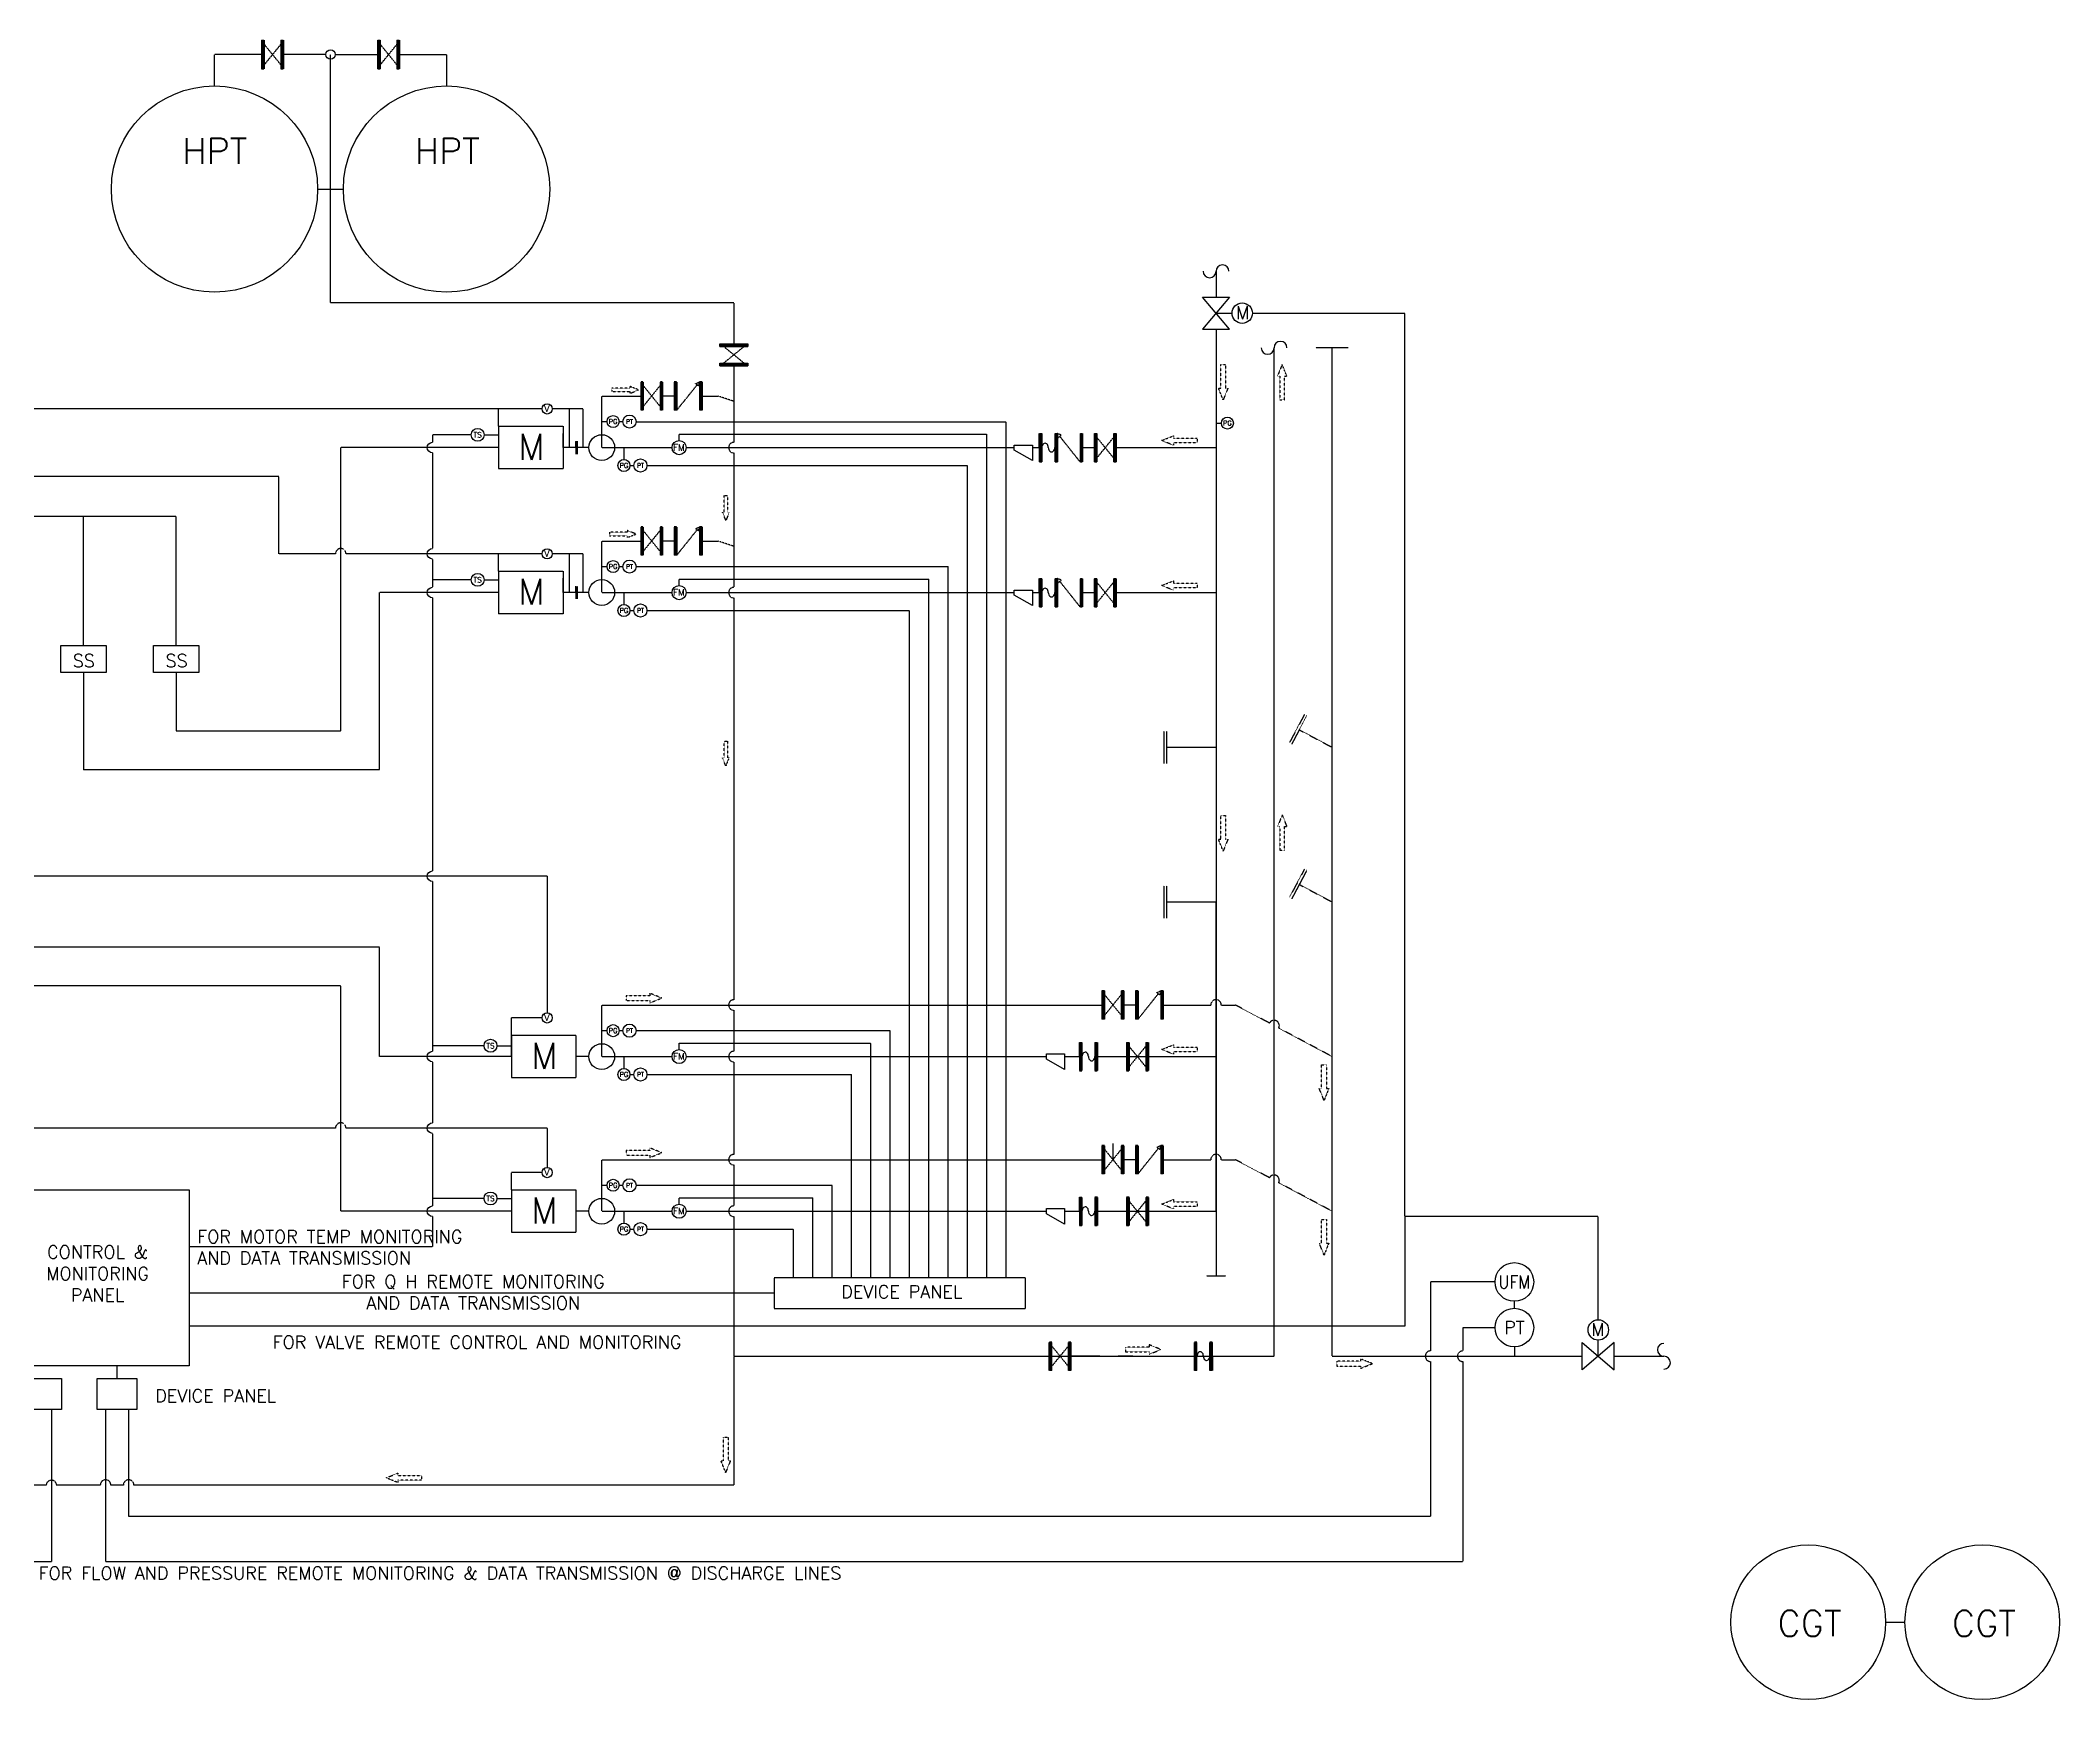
# Model space of a CAD drawing. Header units: inches. Extents: x 54971 to 80190, y -20447 to -7573.
# Drawn here: x 64526 to 80190, y -20447 to -7573 of the extents above; entities that cross this region are included whole.
import ezdxf
from ezdxf.enums import TextEntityAlignment as Align

# ---------------------------------------------------------------- set-up
doc = ezdxf.new("R2010")
doc.units = ezdxf.units.IN
doc.header["$MEASUREMENT"] = 0
for name, pattern in [('CENTER', [2, 1.25, -0.25, 0.25, -0.25]), ('HIDDEN', [0.375, 0.25, -0.125]), ('HIDDEN2', [0.1875, 0.125, -0.0625])]:
    doc.linetypes.add(name, pattern=pattern)
for name, color, linetype in [('1', 1, 'CENTER'), ('2', 2, 'HIDDEN'), ('DP-BUTTERFLY VALVE_GATE VALVE', 251, 'Continuous'), ('DP-LINES', 6, 'Continuous'), ('DP-PUMP&MOTOR', 251, 'Continuous'), ('E-Transmitter', 2, 'Continuous'), ('FENCE', 1, 'Continuous'), ('M-HVAC-PIPE-NEW', 6, 'HIDDEN2'), ('text', 3, 'Continuous'), ('WIRE-DASH', 1, 'HIDDEN')]:
    doc.layers.add(name, color=color, linetype=linetype)
doc.layers.add('M-HVAC-PIPE-TEXT', color=2, linetype='Continuous', lineweight=25)
doc.styles.add('SIMPLEX', font='simplex.shx')
doc.styles.add('SIMS', font='simplex.shx')

# ---------------------------------------------------------------- blocks, each defined once
blk = doc.blocks.new('gate valve')
at = {"layer": 'DP-BUTTERFLY VALVE_GATE VALVE'}
blk.add_lwpolyline([(-2.93, 2.48), (-2.93, -2.48), (2.93, 2.48), (2.93, -2.48)], close=True, dxfattribs=at)

msp = doc.modelspace()

# ---------------------------------------------------------------- linework, layer by layer
at = {"color": 70, "ltscale": 10}
for points in [[(67568, -10774, -1), (67568, -10692, -1)], [(67568, -11598, -1), (67568, -11516, -1)], [(67568, -11899, -1), (67568, -11817, -1)], [(67568, -14100, -1), (67568, -14018, -1)], [(67568, -15499, -1), (67568, -15417, -1)], [(67568, -16054, -1), (67568, -15972, -1)], [(67568, -16699, -1), (67568, -16617, -1)]]:
    msp.add_lwpolyline(points, format="xyb", dxfattribs=at)
at = {"color": 6}
for points in [[(72221, -10713), (72221, -10833), (72081, -10753), (72081, -10713)], [(72221, -11838), (72221, -11958), (72081, -11878), (72081, -11838)], [(72471, -15438), (72471, -15558), (72331, -15478), (72331, -15438)], [(72471, -16638), (72471, -16758), (72331, -16678), (72331, -16638)]]:
    msp.add_lwpolyline(points, close=True, dxfattribs=at)
at = {"color": 8}
for centre, radius in [((66777, -7683), 36.6), ((65877, -8727), 800), ((67677, -8727), 800), ((68881, -10733), 100), ((68881, -11857), 100), ((68881, -15458), 100), ((68881, -16658), 100)]:
    msp.add_circle(centre, radius, dxfattribs=at)
at = {"color": 2}
for centre in [(69481, -10733), (69481, -11858), (69481, -15458), (69481, -16658)]:
    msp.add_circle(centre, 55, dxfattribs=at)
for centre in [(78240, -19847), (79590, -19847)]:
    msp.add_circle(centre, 600)
at = {"color": 6}
for centre, major_axis, start_param, end_param in [((72320, -10732), (-0.5, -33), 1.570796, 4.749297), ((72370, -10733), (-0.5, -33), 4.712389, 7.89089), ((72320, -11857), (-0.5, -33), 1.570796, 4.749297), ((72370, -11858), (-0.5, -33), 4.712389, 7.89089), ((72631, -15457), (-0.5, -33), 1.570796, 4.749297), ((72681, -15458), (-0.5, -33), 4.712389, 7.89089), ((72631, -16657), (-0.5, -33), 1.570796, 4.749297), ((72681, -16658), (-0.5, -33), 4.712389, 7.89089), ((73523, -17782), (0.5, 33), 4.712389, 7.89089), ((73573, -17783), (0.5, 33), 1.570796, 4.749297)]:
    msp.add_ellipse(centre, major_axis=major_axis, ratio=0.75765, start_param=start_param, end_param=end_param, dxfattribs=at)
at = {"layer": '1', "color": 6}
for p, q in [((72586, -16548), (72606, -16548)), ((72726, -16548), (72706, -16548))]:
    msp.add_line(p, q, dxfattribs=at)
at = {"layer": '2', "ltscale": 0.2}
for points in [[(73701, -10363), (73665, -10272), (73683, -10272), (73683, -10088), (73720, -10088), (73720, -10272), (73738, -10272)], [(74159, -10087), (74122, -10179), (74140, -10179), (74140, -10362), (74177, -10362), (74177, -10179), (74195, -10179)], [(69167, -10285), (69098, -10258), (69098, -10271), (68960, -10271), (68960, -10299), (69098, -10299), (69098, -10313)], [(73224, -10678), (73315, -10642), (73315, -10660), (73499, -10660), (73499, -10697), (73315, -10697), (73315, -10715)], [(69844, -11298), (69818, -11234), (69831, -11234), (69831, -11105), (69857, -11105), (69857, -11234), (69870, -11234)], [(69147, -11404), (69078, -11376), (69078, -11390), (68940, -11390), (68940, -11418), (69078, -11418), (69078, -11431)], [(73224, -11803), (73315, -11767), (73315, -11785), (73499, -11785), (73499, -11822), (73315, -11822), (73315, -11840)], [(69843, -13203), (69817, -13139), (69830, -13139), (69830, -13011), (69856, -13011), (69856, -13139), (69868, -13139)], [(73701, -13863), (73665, -13772), (73683, -13772), (73683, -13588), (73720, -13588), (73720, -13772), (73738, -13772)], [(74160, -13582), (74123, -13673), (74142, -13673), (74142, -13857), (74178, -13857), (74178, -13673), (74197, -13673)], [(69346, -15004), (69254, -14967), (69254, -14986), (69071, -14986), (69071, -15022), (69254, -15022), (69254, -15041)], [(73224, -15403), (73315, -15367), (73315, -15385), (73499, -15385), (73499, -15422), (73315, -15422), (73315, -15440)], [(74484, -15798), (74447, -15707), (74465, -15707), (74465, -15523), (74502, -15523), (74502, -15707), (74520, -15707)], [(69346, -16204), (69254, -16167), (69254, -16186), (69071, -16186), (69071, -16222), (69254, -16222), (69254, -16241)], [(73224, -16603), (73315, -16567), (73315, -16585), (73499, -16585), (73499, -16622), (73315, -16622), (73315, -16640)], [(74484, -16998), (74447, -16907), (74465, -16907), (74465, -16723), (74502, -16723), (74502, -16907), (74520, -16907)], [(73218, -17731), (73127, -17694), (73127, -17713), (72943, -17713), (72943, -17749), (73127, -17749), (73127, -17768)], [(74859, -17840), (74767, -17804), (74767, -17822), (74584, -17822), (74584, -17859), (74767, -17859), (74767, -17877)], [(69842, -18685), (69806, -18594), (69824, -18594), (69824, -18410), (69861, -18410), (69861, -18594), (69879, -18594)], [(67208, -18727), (67299, -18690), (67299, -18708), (67483, -18708), (67483, -18745), (67299, -18745), (67299, -18763)]]:
    msp.add_lwpolyline(points, close=True, dxfattribs=at)
at = {"layer": 'DP-BUTTERFLY VALVE_GATE VALVE'}
for p, q in [((68923, -10533), (68881, -10533)), ((73688, -10545), (73646, -10545)), ((69053, -10733), (69053, -10825)), ((68923, -11658), (68881, -11658)), ((69053, -11858), (69053, -11950)), ((68923, -15258), (68881, -15258)), ((69053, -15458), (69053, -15550)), ((68923, -16458), (68881, -16458)), ((69053, -16658), (69053, -16750))]:
    msp.add_line(p, q, dxfattribs=at)
for centre in [(68969, -10531), (73734, -10543), (69053, -10872), (68969, -11656), (69053, -11997), (68969, -15257), (69053, -15597), (68969, -16457), (69053, -16797)]:
    msp.add_circle(centre, 46.6, dxfattribs=at)
at = {"layer": 'DP-LINES', "ltscale": 0.2}
for points in [[(64684, -12268), (65036, -12268), (65036, -12479), (64684, -12479)], [(65404, -12268), (65756, -12268), (65756, -12479), (65404, -12479)], [(64255, -16492), (65681, -16492), (65681, -17857), (64255, -17857)], [(64690, -17957), (64690, -18196), (64384, -18196), (64384, -17957)], [(65275, -17957), (65275, -18196), (64968, -18196), (64968, -17957)]]:
    msp.add_lwpolyline(points, close=True, dxfattribs=at)
at = {"layer": 'DP-LINES', "color": 6, "ltscale": 0.2}
for centre, start, end in [((73596, -9365), 180, 0), ((73696, -9365), 0, 180), ((74046, -9959), 180, 0), ((74146, -9959), 0, 180), ((77120, -17733), 90, 270), ((77120, -17833), 270, 90)]:
    msp.add_arc(centre, 50, start, end, dxfattribs=at)
at = {"layer": 'DP-PUMP&MOTOR'}
for p, q in [((73646, -9690), (73770, -9690)), ((76611, -17783), (76611, -17658))]:
    msp.add_line(p, q, dxfattribs=at)
at = {"layer": 'DP-PUMP&MOTOR', "color": 6}
msp.add_line((72846, -16133), (72846, -16258), dxfattribs=at)
at = {"layer": 'DP-PUMP&MOTOR'}
for centre in [(73849, -9690), (76611, -17579)]:
    msp.add_circle(centre, 79.2, dxfattribs=at)
at = {"layer": 'DP-PUMP&MOTOR', "color": 2}
for centre in [(68457, -10433), (68457, -11557), (68457, -15158), (68457, -16358)]:
    msp.add_circle(centre, 39.6, dxfattribs=at)
at = {"layer": 'E-Transmitter'}
for centre, radius in [((69096, -10531), 50.6), ((67918, -10634), 50), ((69181, -10872), 50.6), ((67918, -11759), 50), ((69096, -11656), 50.6), ((69181, -11997), 50.6), ((68018, -15374), 50), ((69096, -15257), 50.6), ((69181, -15597), 50.6), ((69096, -16457), 50.6), ((68018, -16559), 50), ((69181, -16797), 50.6), ((75960, -17207), 150), ((75960, -17561), 150)]:
    msp.add_circle(centre, radius, dxfattribs=at)
at = {"layer": 'M-HVAC-PIPE-NEW', "color": 8}
for p, q in [((66242, -7573), (66242, -7793)), ((66242, -7573), (66262, -7573)), ((66252, -7573), (66252, -7793)), ((66262, -7573), (66262, -7793)), ((66392, -7763), (66262, -7603)), ((66392, -7603), (66262, -7763)), ((66392, -7573), (66392, -7793)), ((66392, -7573), (66412, -7573)), ((66402, -7573), (66402, -7793)), ((66412, -7573), (66412, -7793)), ((67142, -7573), (67142, -7793)), ((67142, -7573), (67162, -7573)), ((67152, -7573), (67152, -7793)), ((67162, -7573), (67162, -7793)), ((67292, -7763), (67162, -7603)), ((67292, -7603), (67162, -7763)), ((67292, -7573), (67292, -7793)), ((67292, -7573), (67312, -7573)), ((67302, -7573), (67302, -7793)), ((67312, -7573), (67312, -7793)), ((65877, -7927), (65877, -7683)), ((66242, -7683), (65877, -7683)), ((66242, -7793), (66262, -7793)), ((66392, -7793), (66412, -7793)), ((66740, -7683), (66412, -7683)), ((66777, -9610), (66777, -7683)), ((66813, -7683), (67142, -7683)), ((67142, -7793), (67162, -7793)), ((67292, -7793), (67312, -7793)), ((67312, -7683), (67677, -7683)), ((67677, -7683), (67677, -7927)), ((66677, -8727), (66877, -8727)), ((69906, -9610), (66777, -9610)), ((69906, -9610), (69906, -9928)), ((73929, -9690), (75111, -9690)), ((75111, -16700), (75111, -9690)), ((69796, -9928), (70016, -9928)), ((69796, -9948), (69796, -9928)), ((69796, -9938), (70016, -9938)), ((69796, -9948), (70016, -9948)), ((69986, -9948), (69826, -10078)), ((69826, -9948), (69986, -10078)), ((70016, -9948), (70016, -9928)), ((69796, -10078), (70016, -10078)), ((69796, -10098), (69796, -10078)), ((69796, -10088), (70016, -10088)), ((69796, -10098), (70016, -10098)), ((70016, -10098), (70016, -10078)), ((68081, -10568), (68081, -10898)), ((68081, -10568), (68581, -10568)), ((68581, -10568), (68581, -10898)), ((68681, -10733), (68581, -10733)), ((68681, -10733), (68681, -10683)), ((68681, -10683), (68681, -10783)), ((68691, -10683), (68691, -10783)), ((68781, -10733), (68691, -10733)), ((68581, -10898), (68081, -10898)), ((68081, -11693), (68081, -12023)), ((68081, -11693), (68581, -11693)), ((68581, -11693), (68581, -12023)), ((68681, -11857), (68581, -11857)), ((68681, -11857), (68681, -11807)), ((68681, -11807), (68681, -11907)), ((68691, -11807), (68691, -11907)), ((68781, -11857), (68691, -11857)), ((68581, -12023), (68081, -12023)), ((68181, -15293), (68181, -15623)), ((68181, -15293), (68681, -15293)), ((68681, -15293), (68681, -15623)), ((68781, -15458), (68681, -15458)), ((68681, -15623), (68181, -15623)), ((68181, -16493), (68181, -16823)), ((68181, -16493), (68681, -16493)), ((68681, -16493), (68681, -16823)), ((68781, -16658), (68681, -16658)), ((76611, -16700), (75111, -16700)), ((75111, -16700), (75111, -17550)), ((76611, -17500), (76611, -16700)), ((68681, -16823), (68181, -16823)), ((75111, -17550), (65681, -17550))]:
    msp.add_line(p, q, dxfattribs=at)
at = {"layer": 'M-HVAC-PIPE-NEW', "color": 6}
for p, q in [((73646, -9365), (73646, -9565)), ((73646, -9814), (73646, -17158)), ((74096, -17783), (74096, -9959)), ((74671, -9959), (74421, -9959)), ((74546, -17783), (74546, -9959)), ((69906, -10098), (69906, -10692)), ((68881, -10733), (68881, -10333)), ((68881, -10333), (69183, -10333)), ((69183, -10223), (69183, -10443)), ((69203, -10223), (69183, -10223)), ((69193, -10223), (69193, -10443)), ((69203, -10223), (69203, -10443)), ((69203, -10413), (69333, -10253)), ((69203, -10253), (69333, -10413)), ((69333, -10223), (69333, -10443)), ((69353, -10223), (69333, -10223)), ((69343, -10223), (69343, -10443)), ((69353, -10223), (69353, -10443)), ((69443, -10333), (69353, -10333)), ((69443, -10223), (69443, -10443)), ((69463, -10223), (69443, -10223)), ((69453, -10223), (69453, -10443)), ((69463, -10223), (69463, -10443)), ((69463, -10443), (69621, -10246)), ((69609, -10237), (69639, -10223)), ((69632, -10255), (69609, -10237)), ((69632, -10255), (69639, -10223)), ((69639, -10223), (69639, -10443)), ((69659, -10223), (69639, -10223)), ((69649, -10223), (69649, -10443)), ((69659, -10223), (69659, -10443)), ((69659, -10333), (69783, -10333)), ((69906, -10374), (69783, -10333)), ((69203, -10443), (69183, -10443)), ((69353, -10443), (69333, -10443)), ((69463, -10443), (69443, -10443)), ((69659, -10443), (69639, -10443)), ((72275, -10733), (72275, -10623)), ((72275, -10623), (72275, -10843)), ((72275, -10623), (72295, -10623)), ((72285, -10623), (72285, -10843)), ((72295, -10623), (72295, -10843)), ((72395, -10623), (72395, -10843)), ((72395, -10623), (72415, -10623)), ((72405, -10623), (72405, -10843)), ((72415, -10623), (72415, -10843)), ((72445, -10637), (72415, -10623)), ((72422, -10655), (72415, -10623)), ((72422, -10655), (72445, -10637)), ((72591, -10843), (72434, -10646)), ((72591, -10623), (72591, -10843)), ((72591, -10623), (72611, -10623)), ((72601, -10623), (72601, -10843)), ((72611, -10623), (72611, -10843)), ((72701, -10623), (72701, -10843)), ((72701, -10623), (72721, -10623)), ((72711, -10623), (72711, -10843)), ((72721, -10623), (72721, -10843)), ((72851, -10623), (72851, -10843)), ((72851, -10623), (72871, -10623)), ((72861, -10623), (72861, -10843)), ((72871, -10623), (72871, -10843)), ((68881, -10733), (69426, -10733)), ((69536, -10733), (72081, -10733)), ((69906, -10774), (69906, -11817)), ((72221, -10733), (72275, -10733)), ((72611, -10733), (72701, -10733)), ((72851, -10813), (72721, -10653)), ((72851, -10653), (72721, -10813)), ((72871, -10733), (73646, -10733)), ((72275, -10843), (72295, -10843)), ((72395, -10843), (72415, -10843)), ((72591, -10843), (72611, -10843)), ((72701, -10843), (72721, -10843)), ((72851, -10843), (72871, -10843)), ((69183, -11348), (69183, -11568)), ((69203, -11348), (69183, -11348)), ((69193, -11348), (69193, -11568)), ((69203, -11348), (69203, -11568)), ((69203, -11538), (69333, -11378)), ((69203, -11378), (69333, -11538)), ((69333, -11348), (69333, -11568)), ((69353, -11348), (69333, -11348)), ((69343, -11348), (69343, -11568)), ((69353, -11348), (69353, -11568)), ((69443, -11348), (69443, -11568)), ((69463, -11348), (69443, -11348)), ((69453, -11348), (69453, -11568)), ((69463, -11348), (69463, -11568)), ((69463, -11568), (69621, -11371)), ((69609, -11362), (69639, -11348)), ((69632, -11380), (69609, -11362)), ((69632, -11380), (69639, -11348)), ((69639, -11348), (69639, -11568)), ((69659, -11348), (69639, -11348)), ((69649, -11348), (69649, -11568)), ((69659, -11348), (69659, -11568)), ((68881, -11858), (68881, -11458)), ((68881, -11458), (69183, -11458)), ((69203, -11568), (69183, -11568)), ((69353, -11568), (69333, -11568)), ((69443, -11458), (69353, -11458)), ((69463, -11568), (69443, -11568)), ((69659, -11568), (69639, -11568)), ((69659, -11458), (69783, -11458)), ((69906, -11499), (69783, -11458)), ((68881, -11858), (69426, -11858)), ((69536, -11858), (72081, -11858)), ((69906, -11899), (69906, -13058)), ((72221, -11858), (72275, -11858)), ((72275, -11858), (72275, -11748)), ((72275, -11748), (72275, -11968)), ((72275, -11748), (72295, -11748)), ((72285, -11748), (72285, -11968)), ((72295, -11748), (72295, -11968)), ((72395, -11748), (72395, -11968)), ((72395, -11748), (72415, -11748)), ((72405, -11748), (72405, -11968)), ((72415, -11748), (72415, -11968)), ((72445, -11762), (72415, -11748)), ((72422, -11780), (72415, -11748)), ((72422, -11780), (72445, -11762)), ((72591, -11968), (72434, -11771)), ((72591, -11748), (72591, -11968)), ((72591, -11748), (72611, -11748)), ((72601, -11748), (72601, -11968)), ((72611, -11748), (72611, -11968)), ((72611, -11858), (72701, -11858)), ((72701, -11748), (72701, -11968)), ((72701, -11748), (72721, -11748)), ((72711, -11748), (72711, -11968)), ((72721, -11748), (72721, -11968)), ((72851, -11938), (72721, -11778)), ((72851, -11778), (72721, -11938)), ((72851, -11748), (72851, -11968)), ((72851, -11748), (72871, -11748)), ((72861, -11748), (72861, -11968)), ((72871, -11748), (72871, -11968)), ((72871, -11858), (73646, -11858)), ((72275, -11968), (72295, -11968)), ((72395, -11968), (72415, -11968)), ((72591, -11968), (72611, -11968)), ((72701, -11968), (72721, -11968)), ((72851, -11968), (72871, -11968)), ((74332, -12803), (74215, -13023)), ((74350, -12812), (74233, -13033)), ((73241, -12933), (73241, -13183)), ((73261, -12933), (73261, -13183)), ((74291, -12922), (74546, -13058)), ((69906, -13058), (69906, -14258)), ((73261, -13058), (73646, -13058)), ((74546, -13058), (74461, -13013)), ((74332, -14003), (74215, -14223)), ((74350, -14012), (74233, -14233)), ((73242, -14133), (73242, -14383)), ((73262, -14133), (73262, -14383)), ((74291, -14122), (74546, -14258)), ((69906, -14258), (69906, -15017)), ((73261, -14258), (73646, -14258)), ((73646, -15458), (73646, -14258)), ((74096, -15458), (74096, -14258)), ((72761, -14948), (72761, -15168)), ((72781, -14948), (72761, -14948)), ((72771, -14948), (72771, -15168)), ((72781, -14948), (72781, -15168)), ((72781, -15138), (72911, -14978)), ((72781, -14978), (72911, -15138)), ((72911, -14948), (72911, -15168)), ((72931, -14948), (72911, -14948)), ((72921, -14948), (72921, -15168)), ((72931, -14948), (72931, -15168)), ((73021, -14948), (73021, -15168)), ((73041, -14948), (73021, -14948)), ((73031, -14948), (73031, -15168)), ((73041, -14948), (73041, -15168)), ((73041, -15168), (73198, -14971)), ((73186, -14962), (73217, -14948)), ((73210, -14980), (73186, -14962)), ((73210, -14980), (73217, -14948)), ((73217, -14948), (73217, -15168)), ((73237, -14948), (73217, -14948)), ((73227, -14948), (73227, -15168)), ((73237, -14948), (73237, -15168)), ((68881, -15458), (68881, -15058)), ((68881, -15058), (72761, -15058)), ((69906, -15099), (69906, -15417)), ((72781, -15168), (72761, -15168)), ((72931, -15168), (72911, -15168)), ((73021, -15058), (72931, -15058)), ((73041, -15168), (73021, -15168)), ((73237, -15168), (73217, -15168)), ((73237, -15058), (73605, -15058)), ((73687, -15058), (73796, -15058)), ((74060, -15198), (73796, -15058)), ((72586, -15458), (72586, -15348)), ((72586, -15348), (72586, -15568)), ((72586, -15348), (72606, -15348)), ((72596, -15348), (72596, -15568)), ((72606, -15348), (72606, -15568)), ((72706, -15348), (72706, -15568)), ((72706, -15348), (72726, -15348)), ((72716, -15348), (72716, -15568)), ((72726, -15348), (72726, -15568)), ((72951, -15348), (72951, -15568)), ((72951, -15348), (72971, -15348)), ((72961, -15348), (72961, -15568)), ((72971, -15348), (72971, -15568)), ((73101, -15348), (73101, -15568)), ((73101, -15348), (73121, -15348)), ((73111, -15348), (73111, -15568)), ((73121, -15348), (73121, -15568)), ((74546, -15458), (74132, -15237)), ((68881, -15458), (69426, -15458)), ((69536, -15458), (72331, -15458)), ((69906, -15499), (69906, -16217)), ((72471, -15458), (72586, -15458)), ((72471, -15458), (72586, -15458)), ((72706, -15458), (72706, -15458)), ((72726, -15458), (73646, -15458)), ((72726, -15458), (72951, -15458)), ((73101, -15538), (72971, -15378)), ((73101, -15378), (72971, -15538)), ((73121, -15458), (73646, -15458)), ((73646, -16658), (73646, -15458)), ((74096, -16658), (74096, -15458)), ((72586, -15568), (72606, -15568)), ((72706, -15568), (72726, -15568)), ((72951, -15568), (72971, -15568)), ((73101, -15568), (73121, -15568)), ((68881, -16658), (68881, -16258)), ((68881, -16258), (72761, -16258)), ((72761, -16148), (72761, -16368)), ((72781, -16148), (72761, -16148)), ((72771, -16148), (72771, -16368)), ((72781, -16148), (72781, -16368)), ((72781, -16338), (72911, -16178)), ((72781, -16178), (72911, -16338)), ((72911, -16148), (72911, -16368)), ((72931, -16148), (72911, -16148)), ((72921, -16148), (72921, -16368)), ((72931, -16148), (72931, -16368)), ((73021, -16258), (72931, -16258)), ((73021, -16148), (73021, -16368)), ((73041, -16148), (73021, -16148)), ((73031, -16148), (73031, -16368)), ((73041, -16148), (73041, -16368)), ((73041, -16368), (73198, -16171)), ((73186, -16162), (73217, -16148)), ((73210, -16180), (73186, -16162)), ((73210, -16180), (73217, -16148)), ((73217, -16148), (73217, -16368)), ((73237, -16148), (73217, -16148)), ((73227, -16148), (73227, -16368)), ((73237, -16148), (73237, -16368)), ((73237, -16258), (73605, -16258)), ((73687, -16258), (73796, -16258)), ((74060, -16398), (73796, -16258)), ((69906, -16299), (69906, -16617)), ((72781, -16368), (72761, -16368)), ((72931, -16368), (72911, -16368)), ((73041, -16368), (73021, -16368)), ((73237, -16368), (73217, -16368)), ((74546, -16658), (74132, -16437)), ((72586, -16658), (72586, -16548)), ((72586, -16548), (72586, -16768)), ((72596, -16548), (72596, -16768)), ((72606, -16548), (72606, -16768)), ((72706, -16548), (72706, -16768)), ((72716, -16548), (72716, -16768)), ((72726, -16548), (72726, -16768)), ((72951, -16548), (72951, -16768)), ((72971, -16548), (72951, -16548)), ((72961, -16548), (72961, -16768)), ((72971, -16548), (72971, -16768)), ((73101, -16738), (72971, -16578)), ((73101, -16578), (72971, -16738)), ((73101, -16548), (73101, -16768)), ((73121, -16548), (73101, -16548)), ((73111, -16548), (73111, -16768)), ((73121, -16548), (73121, -16768)), ((68881, -16658), (69426, -16658)), ((69536, -16658), (72331, -16658)), ((69906, -16699), (69906, -17783)), ((72471, -16658), (72586, -16658)), ((72471, -16658), (72586, -16658)), ((72706, -16658), (72706, -16658)), ((72726, -16658), (73646, -16658)), ((72726, -16658), (72951, -16658)), ((73121, -16658), (73646, -16658)), ((72586, -16768), (72606, -16768)), ((72706, -16768), (72726, -16768)), ((72951, -16768), (72971, -16768)), ((73101, -16768), (73121, -16768)), ((73571, -17158), (73721, -17158)), ((72351, -17893), (72351, -17673)), ((72371, -17673), (72351, -17673)), ((72361, -17893), (72361, -17673)), ((72371, -17893), (72371, -17673)), ((72501, -17893), (72501, -17673)), ((72521, -17673), (72501, -17673)), ((72511, -17893), (72511, -17673)), ((72521, -17893), (72521, -17673)), ((73478, -17893), (73478, -17673)), ((73498, -17673), (73478, -17673)), ((73488, -17893), (73488, -17673)), ((73498, -17893), (73498, -17673)), ((73598, -17893), (73598, -17673)), ((73618, -17673), (73598, -17673)), ((73608, -17893), (73608, -17673)), ((73618, -17893), (73618, -17673)), ((69906, -17783), (74096, -17783)), ((69906, -17783), (69906, -18783)), ((72371, -17703), (72501, -17863)), ((72371, -17863), (72501, -17703)), ((72746, -17783), (72521, -17783)), ((73001, -17783), (74096, -17783)), ((73618, -17783), (73618, -17893)), ((74546, -17783), (76486, -17783)), ((76735, -17783), (77120, -17783)), ((72371, -17893), (72351, -17893)), ((72521, -17893), (72501, -17893)), ((73498, -17893), (73478, -17893)), ((73618, -17893), (73598, -17893)), ((64571, -18783), (64475, -18783)), ((64991, -18783), (64653, -18783)), ((65170, -18783), (65073, -18783)), ((69906, -18783), (65251, -18783))]:
    msp.add_line(p, q, dxfattribs=at)
at = {"layer": 'M-HVAC-PIPE-NEW', "color": 2}
for p, q in [((68417, -10433), (60918, -10433)), ((68081, -10568), (68081, -10433)), ((68736, -10433), (68496, -10433)), ((68631, -10733), (68631, -10433)), ((68736, -10733), (68736, -10433)), ((66377, -10957), (60918, -10957)), ((66377, -11557), (66377, -10957)), ((66815, -11557), (66377, -11557)), ((68417, -11557), (66897, -11557)), ((68081, -11693), (68081, -11557)), ((68736, -11557), (68496, -11557)), ((68631, -11857), (68631, -11557)), ((68736, -11857), (68736, -11557)), ((68460, -14059), (64169, -14059)), ((68460, -15118), (68460, -14059)), ((68181, -15458), (68181, -15158)), ((68417, -15158), (68181, -15158)), ((66815, -16013), (62121, -16013)), ((68460, -16013), (66897, -16013)), ((68460, -16318), (68460, -16013)), ((68181, -16493), (68181, -16358)), ((68417, -16358), (68181, -16358))]:
    msp.add_line(p, q, dxfattribs=at)
at = {"layer": 'M-HVAC-PIPE-NEW', "color": 70}
for p, q in [((67868, -10634), (67568, -10634)), ((67568, -10634), (67568, -10692)), ((67968, -10634), (68081, -10634)), ((67568, -10774), (67568, -11516)), ((67568, -11598), (67568, -11817)), ((67868, -11759), (67568, -11759)), ((67568, -11899), (67568, -14018)), ((67968, -11759), (68081, -11759)), ((67568, -14100), (67568, -15417)), ((67968, -15374), (67568, -15374)), ((67568, -15499), (67568, -15972)), ((68068, -15374), (68181, -15374)), ((67568, -16054), (67568, -16617)), ((67968, -16559), (67568, -16559)), ((68068, -16559), (68181, -16559)), ((67568, -16699), (67568, -16934)), ((67568, -16934), (65681, -16934))]:
    msp.add_line(p, q, dxfattribs=at)
at = {"layer": 'M-HVAC-PIPE-NEW'}
for p, q in [((68581, -10733), (68581, -10623)), ((68581, -11857), (68581, -11747)), ((72766, -17783), (72766, -17783)), ((73001, -17783), (72886, -17783)), ((73001, -17783), (72886, -17783)), ((78840, -19847), (78990, -19847))]:
    msp.add_line(p, q, dxfattribs=at)
at = {"layer": 'M-HVAC-PIPE-NEW', "color": 4}
for p, q in [((69016, -10531), (69046, -10531)), ((69147, -10532), (72017, -10532)), ((69481, -10678), (69481, -10628)), ((69481, -10628), (71867, -10628)), ((71867, -17175), (71867, -10628)), ((72017, -17175), (72017, -10532)), ((69100, -10872), (69130, -10872)), ((69231, -10872), (71717, -10872)), ((71717, -17175), (71717, -10872)), ((69016, -11656), (69046, -11656)), ((69147, -11656), (71567, -11656)), ((71567, -17175), (71567, -11656)), ((69481, -11803), (69481, -11753)), ((69481, -11753), (71417, -11753)), ((71417, -17175), (71417, -11753)), ((69100, -11997), (69130, -11997)), ((69231, -11996), (71267, -11996)), ((71267, -17175), (71267, -11996)), ((69016, -15257), (69046, -15257)), ((69147, -15257), (71117, -15257)), ((71117, -17175), (71117, -15257)), ((69481, -15403), (69481, -15353)), ((69481, -15353), (70967, -15353)), ((70967, -17175), (70967, -15353)), ((69100, -15597), (69130, -15597)), ((69231, -15597), (70817, -15597)), ((70817, -17175), (70817, -15597)), ((69016, -16457), (69046, -16457)), ((69147, -16457), (70667, -16457)), ((69481, -16603), (69481, -16553)), ((69481, -16553), (70517, -16553)), ((70517, -17175), (70517, -16553)), ((70667, -17175), (70667, -16457)), ((69100, -16797), (69130, -16797)), ((69231, -16797), (70367, -16797)), ((70367, -17175), (70367, -16797)), ((70217, -17175), (70217, -17413)), ((72167, -17175), (70217, -17175)), ((72167, -17175), (70867, -17175)), ((72167, -17413), (72167, -17175)), ((70217, -17294), (65681, -17294)), ((70217, -17413), (72167, -17413))]:
    msp.add_line(p, q, dxfattribs=at)
at = {"layer": 'M-HVAC-PIPE-NEW', "color": 1}
for p, q in [((66856, -12933), (66856, -10733)), ((68081, -10733), (66856, -10733)), ((65580, -11268), (62080, -11268)), ((64860, -12268), (64860, -11268)), ((65580, -12268), (65580, -11268)), ((68081, -11858), (67156, -11858)), ((67156, -13233), (67156, -11858)), ((64860, -12479), (64860, -13233)), ((65580, -12479), (65580, -12933)), ((66856, -12933), (65580, -12933)), ((67156, -13233), (64860, -13233)), ((67156, -14608), (64128, -14608)), ((67156, -15458), (67156, -14608)), ((66856, -14908), (63408, -14908)), ((66856, -16658), (66856, -14908)), ((68181, -15458), (67156, -15458)), ((68181, -16658), (66856, -16658)), ((75310, -17207), (75310, -17742)), ((75810, -17207), (75310, -17207)), ((75960, -17411), (75960, -17357)), ((75560, -17561), (75810, -17561)), ((75560, -17561), (75560, -17742)), ((75310, -17824), (75310, -19023)), ((75560, -17824), (75560, -19377)), ((75960, -17711), (75960, -17783)), ((65121, -17957), (65121, -17857)), ((64612, -18196), (64612, -19377)), ((65032, -18196), (65032, -19377)), ((65211, -18196), (65211, -19023)), ((65211, -19023), (75310, -19023)), ((63879, -19377), (64612, -19377)), ((65032, -19377), (75560, -19377))]:
    msp.add_line(p, q, dxfattribs=at)
at = {"layer": 'WIRE-DASH', "color": 2, "ltscale": 10}
for points in [[(66897, -11557, 1), (66815, -11557, 1)], [(66897, -16013, 1), (66815, -16013, 1)]]:
    msp.add_lwpolyline(points, format="xyb", dxfattribs=at)
at = {"layer": 'WIRE-DASH', "color": 1, "ltscale": 10}
for points in [[(75310, -17824, -1), (75310, -17742, -1)], [(75560, -17824, -1), (75560, -17742, -1)]]:
    msp.add_lwpolyline(points, format="xyb", dxfattribs=at)
at = {"layer": 'WIRE-DASH', "color": 6, "ltscale": 10}
for centre, start, end in [((69906, -10733), 90, 270), ((69906, -11858), 90, 270), ((69906, -15058), 90, 270), ((73646, -15058), 0, 180), ((74096, -15218), 331.9275, 151.9275), ((69906, -15458), 90, 270), ((69906, -16258), 90, 270), ((73646, -16258), 0, 180), ((74096, -16418), 331.9275, 151.9275), ((69906, -16658), 90, 270), ((64612, -18786), 0, 180), ((65032, -18783), 0, 180), ((65211, -18783), 0, 180)]:
    msp.add_arc(centre, 40.9, start, end, dxfattribs=at)

# ---------------------------------------------------------------- block references
at = {"layer": 'DP-BUTTERFLY VALVE_GATE VALVE', "yscale": 42.50000000465661}
for p, xscale, zscale, rotation in [((73646, -9690), 42.50000000465661, 42.50000000465661, 90.00343038521252), ((76611, -17783), -42.50000000465661, 42.5, 180)]:
    msp.add_blockref('gate valve', p, dxfattribs=dict(at, xscale=xscale, zscale=zscale, rotation=rotation))

# ---------------------------------------------------------------- texts
at = {"layer": 'DP-PUMP&MOTOR', "color": 1, "style": 'SIMPLEX'}
for s, height, p in [('M', 200, (68335, -10727)), ('PG', 37.5, (68969, -10531)), ('PG', 37.5, (73734, -10543)), ('PG', 37.5, (68969, -11656)), ('M', 200, (68335, -11851)), ('PG', 37.5, (68969, -15257)), ('M', 200, (68435, -15452)), ('PG', 37.5, (68969, -16457)), ('M', 200, (68435, -16652))]:
    msp.add_text(s, height=height, dxfattribs=at).set_placement(p, align=Align.MIDDLE_CENTER)
for p in [(69053, -10872), (69053, -11997), (69053, -15597), (69053, -16797)]:
    msp.add_text('PG', height=37.5, rotation=0, dxfattribs=at).set_placement(p, align=Align.MIDDLE_CENTER)
at = {"layer": 'FENCE', "color": 3, "char_height": 200, "attachment_point": 2, "style": 'SIMS'}
for s, insert, width in [('\\A1;\\pt0;HPT', (65879, -8331, -422), 488.69), ('\\A1;CGT', (78250, -19756, -317), 366.51)]:
    msp.add_mtext(s, dxfattribs=dict(at, insert=insert, width=width))
for s, insert in [('\\A1;\\pt0;HPT', (67682, -8331, -422)), ('\\A1;\\pt0;CGT', (79603, -19756, -317))]:
    msp.add_mtext(s, dxfattribs=dict(at, insert=insert))
at = {"layer": 'M-HVAC-PIPE-TEXT', "color": 3, "ltscale": 0.2, "char_height": 100, "style": 'SIMPLEX'}
for s, insert, width, attachment_point in [('FOR MOTOR TEMP MONITORING\\PAND DATA TRANSMISSION', (65743, -16805, -220), 2431.62, 1), ('CONTROL &\\PMONITORING PANEL', (64970, -16925, -220), 1029.12, 2), ('FOR Q H REMOTE MONITORING\\PAND DATA TRANSMISSION', (67884, -17154, -220), 4184.2, 2), ('FOR VALVE REMOTE CONTROL AND MONITORING', (67914, -17624, -220), 4184.2, 2)]:
    msp.add_mtext(s, dxfattribs=dict(at, insert=insert, width=width, attachment_point=attachment_point))
at = {"layer": 'M-HVAC-PIPE-TEXT', "color": 3, "char_height": 100, "attachment_point": 2, "style": 'SIMS'}
for s, insert, width in [('DEVICE PANEL', (71208, -17233, -110), 1108.7), ('DEVICE PANEL', (65886, -18040, -110), 1108.7), ('FOR FLOW AND PRESSURE REMOTE MONITORING & DATA TRANSMISSION @ DISCHARGE LINES ', (67626, -19416, -110), 8152.47)]:
    msp.add_mtext(s, dxfattribs=dict(at, insert=insert, width=width))
at = {"layer": 'text', "style": 'SIMS'}
for s, height, rotation, p in [('M', 100, 0.0034, (73852, -9686)), ('PT', 33.8, 0, (69181, -10872)), ('PT', 33.8, 0, (69181, -11997)), ('PT', 33.8, 0, (69181, -15597)), ('PT', 33.8, 0, (69181, -16797))]:
    msp.add_text(s, height=height, rotation=rotation, dxfattribs=at).set_placement(p, align=Align.MIDDLE_CENTER)
for s, height, p in [('V', 50, (68455, -10431)), ('TS', 41.7, (67918, -10634)), ('PT', 33.8, (69096, -10531)), ('FM', 50, (69479, -10732)), ('V', 50, (68455, -11555)), ('TS', 41.7, (67918, -11759)), ('PT', 33.8, (69096, -11656)), ('FM', 50, (69479, -11856)), ('V', 50, (68455, -15156)), ('PT', 33.8, (69096, -15257)), ('TS', 41.7, (68018, -15374)), ('FM', 50, (69479, -15457)), ('V', 50, (68455, -16356)), ('PT', 33.8, (69096, -16457)), ('TS', 41.7, (68018, -16559)), ('FM', 50, (69479, -16657)), ('PT', 100, (75960, -17561)), ('M', 100, (76608, -17576))]:
    msp.add_text(s, height=height, dxfattribs=at).set_placement(p, align=Align.MIDDLE_CENTER)
for p in [(64863, -12436), (65583, -12436)]:
    msp.add_text('SS', height=100, dxfattribs=at).set_placement(p, align=Align.CENTER)
at = {"layer": 'text', "style": 'SIMS', "width": 0.9}
msp.add_text('UFM', height=100, dxfattribs=at).set_placement((75960, -17207), align=Align.MIDDLE_CENTER)

doc.saveas('drawing.dxf')
